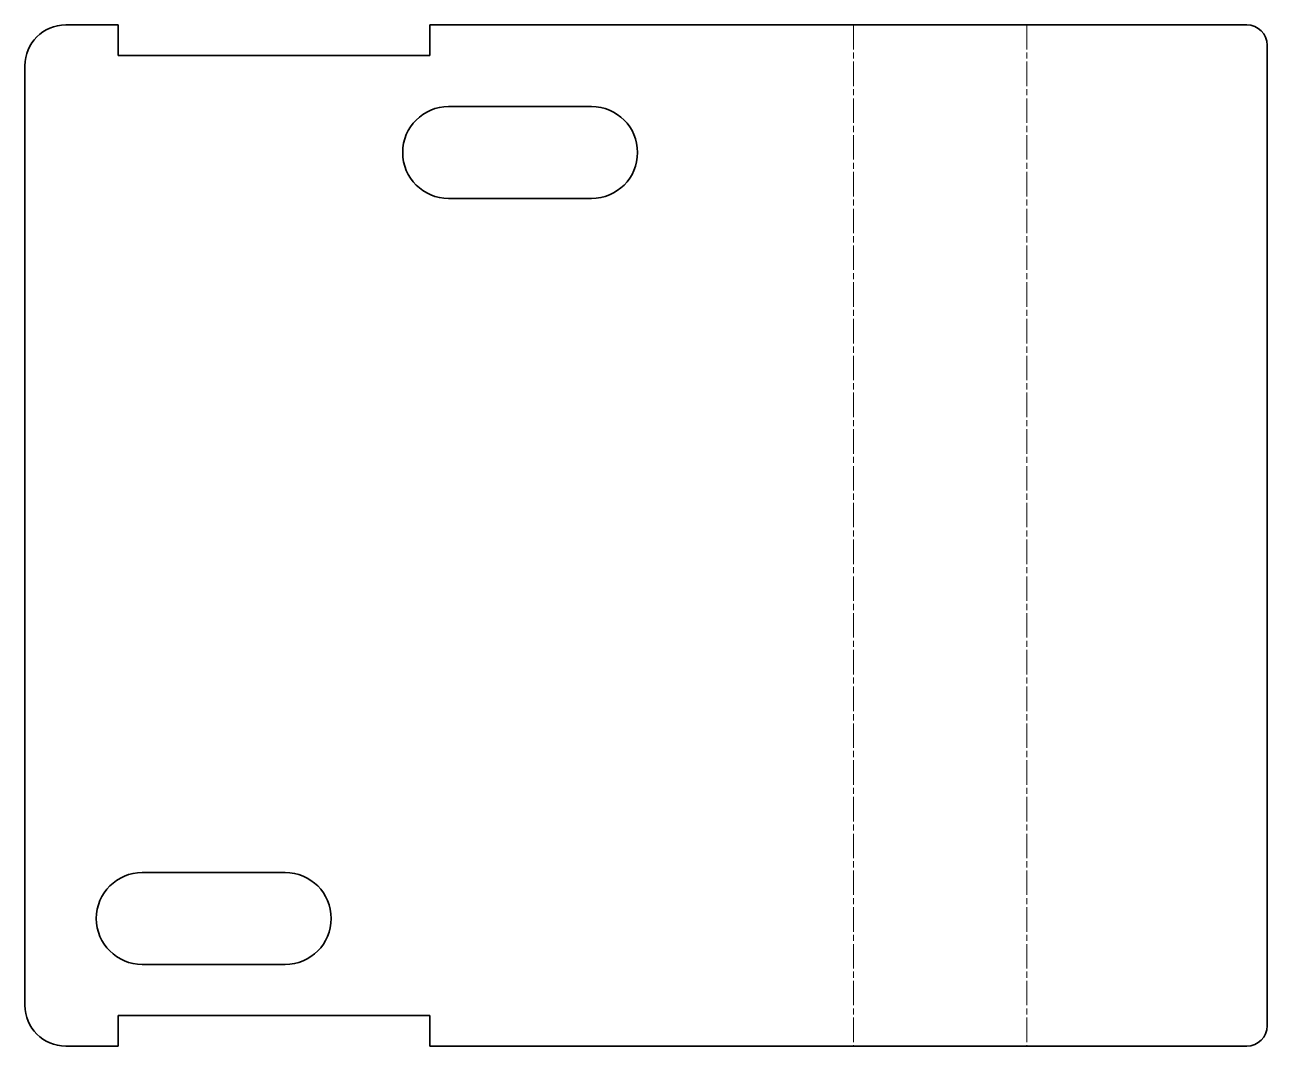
# Model space of a CAD drawing. Header units: inches. Extents: x 0 to 122, y 0 to 100.
import ezdxf

# ---------------------------------------------------------------- set-up
doc = ezdxf.new("R2010")
doc.units = ezdxf.units.IN
doc.header["$MEASUREMENT"] = 0
doc.linetypes.add('Chain', pattern=[13.68, 9.12, -1.14, 2.28, -1.14])
doc.layers.add('SIMUMAK Bend Centerline (ISO)', color=7, linetype='Chain', lineweight=9)
doc.layers.add('SIMUMAK Visible (ISO)', color=7, linetype='Continuous', lineweight=35)

# ---------------------------------------------------------------- blocks, each defined once
blk = doc.blocks.new('PTM-03-FITVL10601_Sheet_8_PTM-03-FITVL10601 (desplegada)')
at = {"layer": 'SIMUMAK Bend Centerline (ISO)', "ltscale": 0.263158}
for p, q in [((20.32, 50), (20.32, -50)), ((37.3, 50), (37.3, -50))]:
    blk.add_line(p, q, dxfattribs=at)
at = {"layer": 'SIMUMAK Visible (ISO)'}
for p, q in [((-56.83, 50), (-51.68, 50)), ((-51.68, 47), (-51.68, 50)), ((-21.18, 50), (-21.18, 47)), ((-21.18, 50), (58.83, 50)), ((60.83, 48), (60.83, -48)), ((-21.18, 47), (-51.68, 47)), ((-60.83, -46), (-60.83, 46)), ((-19.33, 42), (-5.33, 42)), ((-5.33, 33), (-19.33, 33)), ((-49.33, -33), (-35.33, -33)), ((-35.33, -42), (-49.33, -42)), ((-51.68, -50), (-51.68, -47)), ((-51.68, -47), (-21.18, -47)), ((-21.18, -47), (-21.18, -50)), ((-51.68, -50), (-56.83, -50)), ((58.83, -50), (-21.18, -50))]:
    blk.add_line(p, q, dxfattribs=at)
at = {"layer": 'SIMUMAK Visible (ISO)', "extrusion": (0, 0, -1)}
for centre, radius, start, end in [((56.83, 46), 4, 0, 90), ((-58.83, 48), 2, 90, 180), ((56.83, -46), 4, 270, 0), ((-58.83, -48), 2, 180, 270)]:
    blk.add_arc(centre, radius, start, end, dxfattribs=at)
at = {"layer": 'SIMUMAK Visible (ISO)'}
for centre, start, end in [((-19.33, 37.5), 90, 270), ((-5.33, 37.5), 270, 90), ((-49.33, -37.5), 90, 270), ((-35.33, -37.5), 270, 90)]:
    blk.add_arc(centre, 4.5, start, end, dxfattribs=at)

msp = doc.modelspace()

# ---------------------------------------------------------------- block references
msp.add_blockref('PTM-03-FITVL10601_Sheet_8_PTM-03-FITVL10601 (desplegada)', (60.83, 50))

doc.saveas('drawing.dxf')
